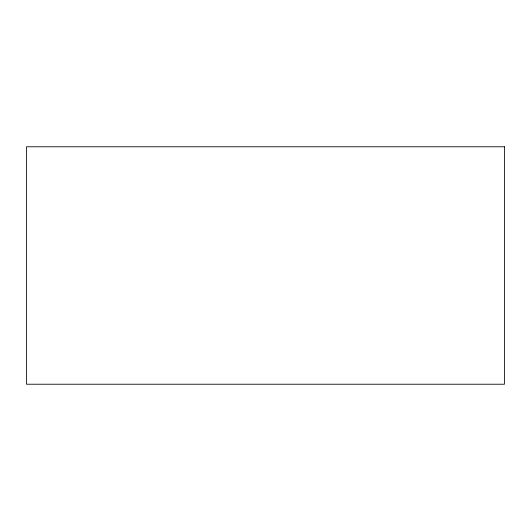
<?xml version="1.0" encoding="UTF-8"?>
<svg xmlns="http://www.w3.org/2000/svg" width="531" height="531" viewBox="0 0 531 531"><rect width="100%" height="100%" fill="white"/><g stroke="black" fill="none" stroke-linecap="round" stroke-linejoin="round"><path stroke-width="0.8" d="M504.45 146.775L26.55 146.775L26.55 384.225L504.45 384.225L504.45 146.775"/></g></svg>
